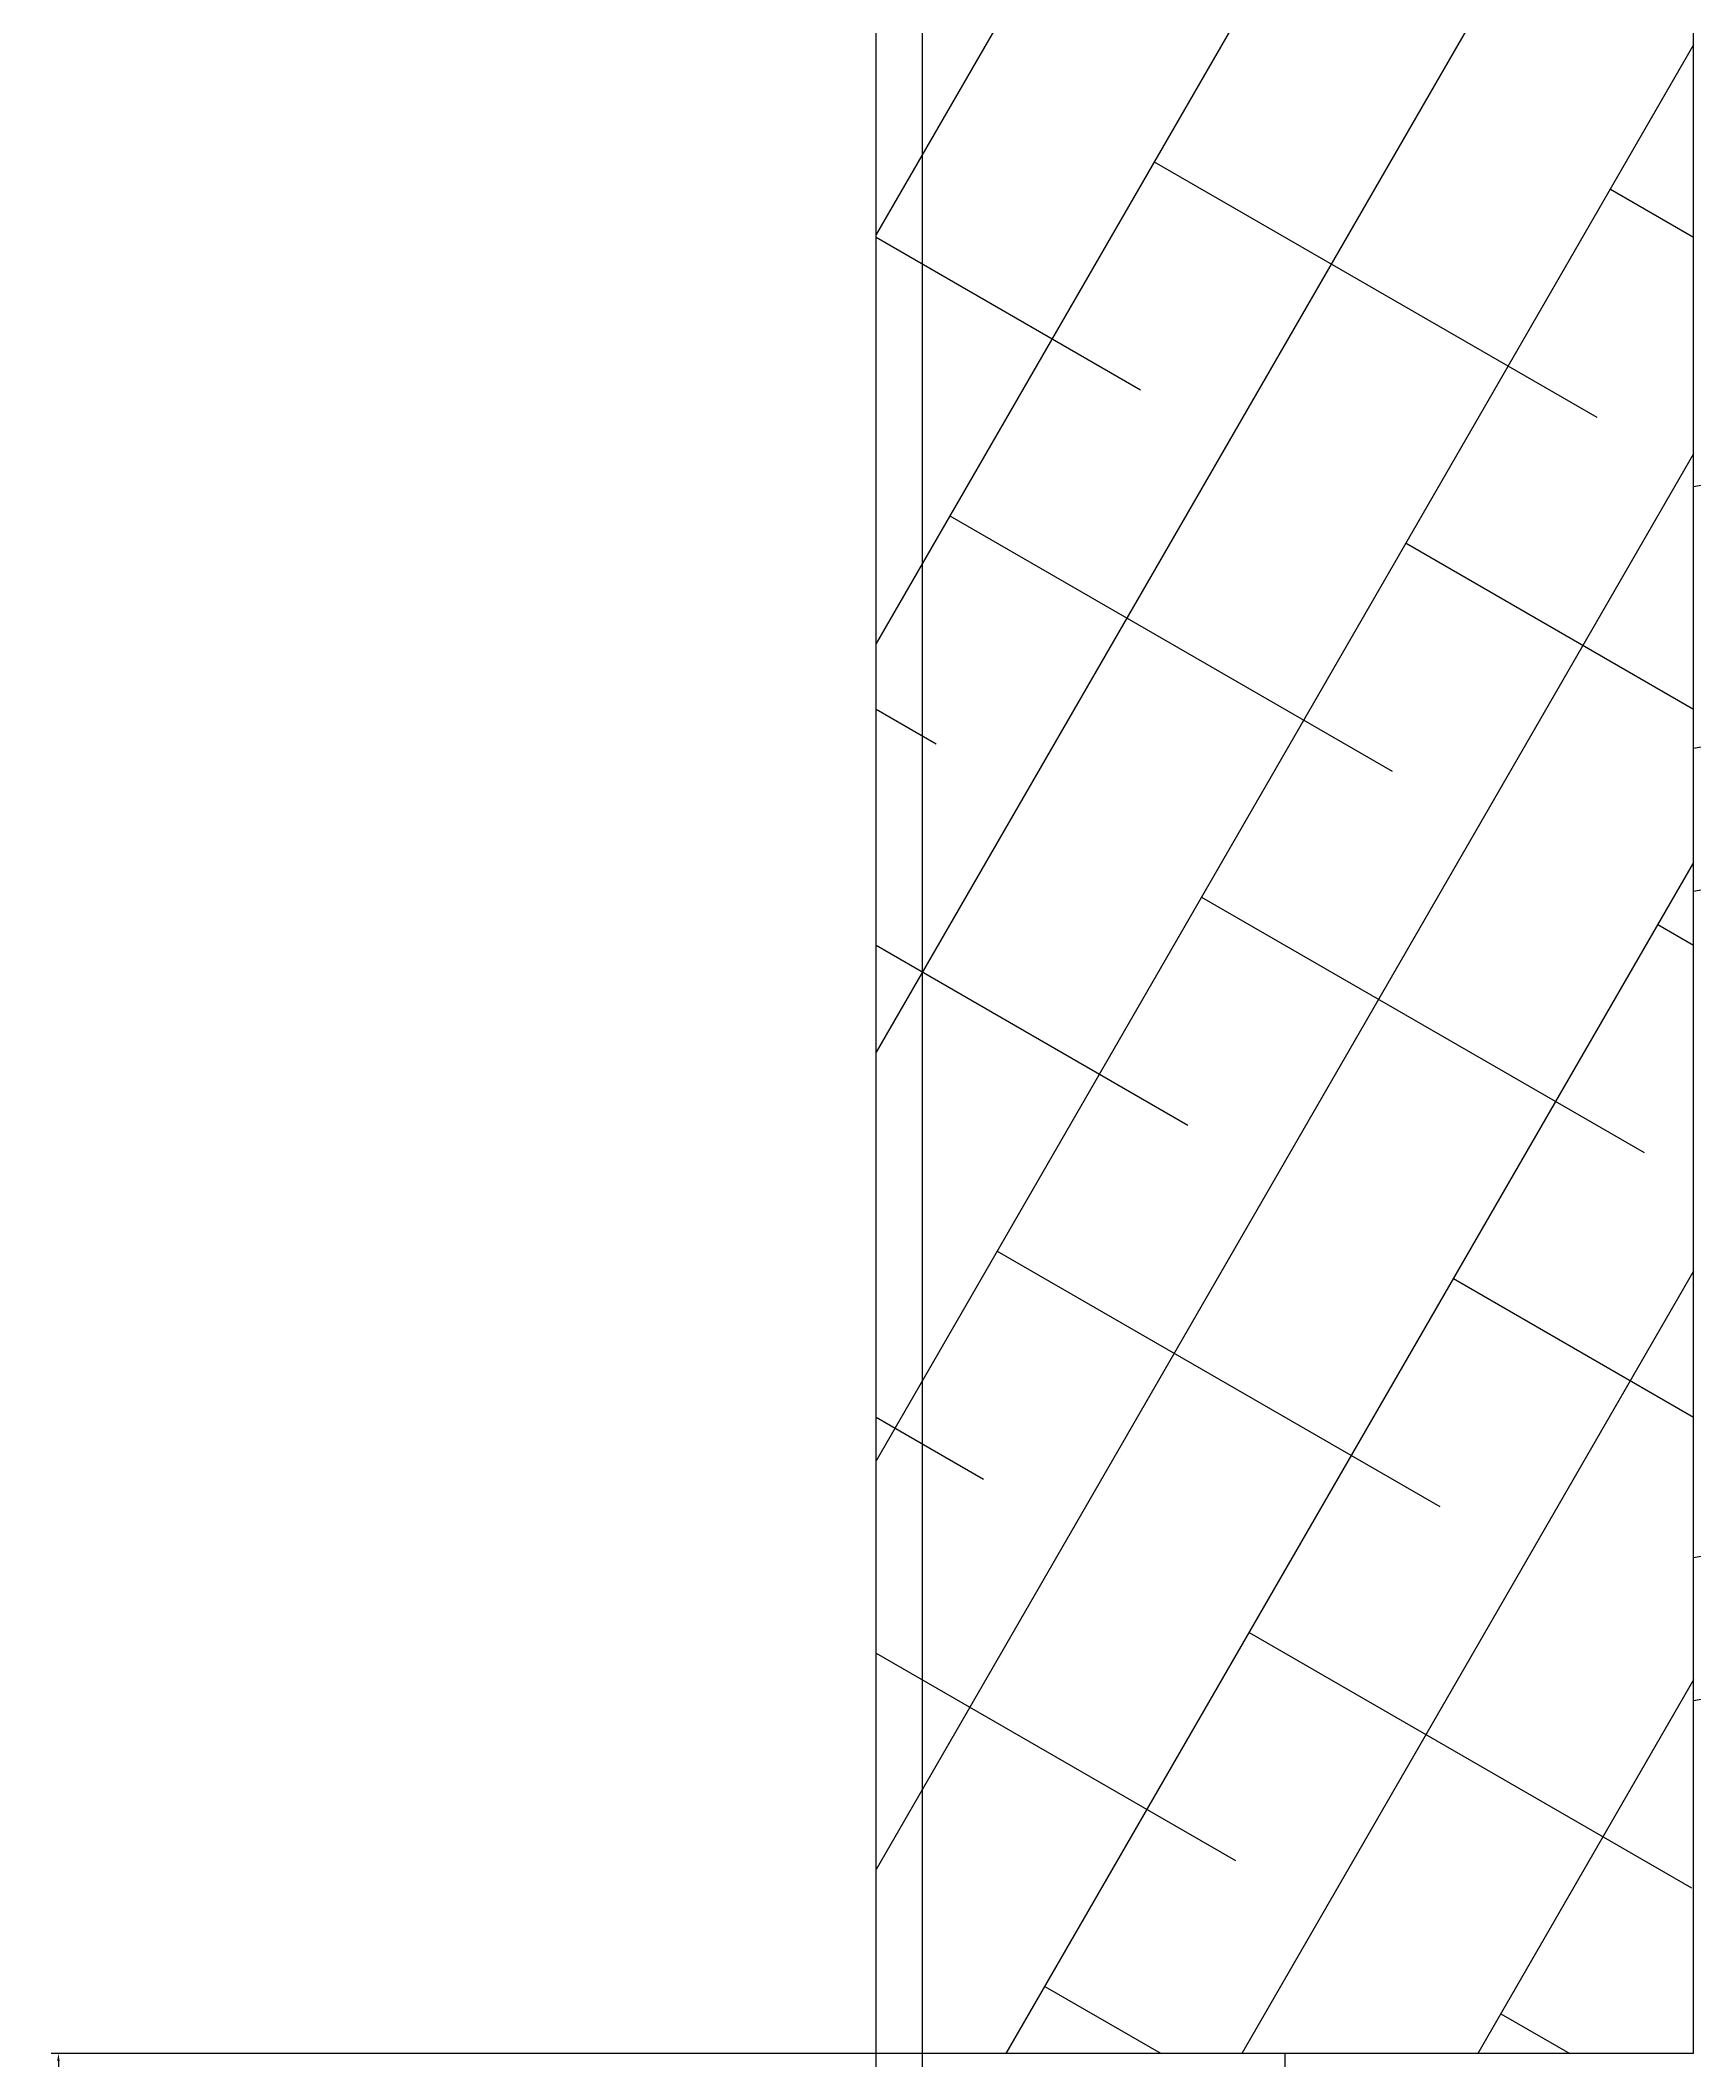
# Model space of a CAD drawing. Header units: millimetres. Extents: x 9612 to 23319, y 1863 to 14354.
# Drawn here: x 11710.51 to 11750.96, y 8824.02 to 8873.42 of the extents above; entities that cross this region are included whole.
import ezdxf

# ---------------------------------------------------------------- set-up
doc = ezdxf.new("R2010")
doc.units = ezdxf.units.MM
doc.header["$MEASUREMENT"] = 0
doc.styles.get("Standard").update_dxf_attribs({"font": 'arial.ttf'})
doc.dimstyles.get("Standard").update_dxf_attribs({"dimtxt": 0.18, "dimasz": 0.18, "dimexe": 0.18, "dimexo": 0.0625, "dimgap": 0.09, "dimtad": 0, "dimtih": 1, "dimtoh": 1, "dimdec": 4, "dimzin": 0, "dimdsep": 46, "dimtxsty": 'Standard', "dimcen": 0.09, "dimadec": 0, "dimazin": 0, "dimtfac": 1, "dimtdec": 4, "dimtofl": 0, "dimtmove": 0, "dimatfit": 3, "dimfxl": 1, "dimtolj": 1, "dimtzin": 0, "dimarcsym": 0})

# ---------------------------------------------------------------- blocks, each defined once
blk = doc.blocks.new('*D86')
at = {"color": 0, "lineweight": -2, "transparency": 16777216}
for p, q in [((11740.897, 8824.168), (11710.771, 8824.168)), ((11710.951, 8823.988), (11710.951, 8789.35)), ((11710.951, 8754.348), (11710.951, 8788.986)), ((11740.897, 8754.168), (11710.771, 8754.168))]:
    blk.add_line(p, q, dxfattribs=at)
at = {"color": 0, "transparency": 16777216}
for points in [[(11710.921, 8823.988), (11710.981, 8823.988), (11710.951, 8824.168)], [(11710.921, 8754.348), (11710.981, 8754.348), (11710.951, 8754.168)]]:
    blk.add_solid(points, dxfattribs=at)
at = {"layer": 'Defpoints', "color": 0, "transparency": 16777216}
for p in [(11740.959, 8824.168), (11710.951, 8754.168), (11740.959, 8754.168)]:
    blk.add_point(p, dxfattribs=at)
at = {"color": 0, "transparency": 16777216, "insert": (11710.951, 8789.168), "char_height": 0.18, "attachment_point": 5}
blk.add_mtext('\\A1;70.0000', dxfattribs=at)
blk = doc.blocks.new('ijkkkkkkkkk')
for p, q in [((1256.74454, 606.78155), (1256.74454, 1186.01506)), ((1255.61422, 872.91424), (1255.61422, 972.91424))]:
    blk.add_line(p, q)
at = {"linetype": 'Continuous'}
for p, q in [((1255.61422, 701.63463), (1255.61422, 1131.46429)), ((1275.61422, 872.91424), (1275.61121, 973.27333)), ((1275.61422, 952.05687), (1255.61422, 917.41585)), ((1275.61422, 942.05687), (1255.61422, 907.41585)), ((1275.61422, 932.05687), (1255.61422, 897.41585)), ((1275.61422, 922.05687), (1255.61422, 887.41585)), ((1262.41717, 919.19891), (1273.24249, 912.94891)), ((1275.61422, 911.25234), (1320.61422, 919.18706)), ((1273.57742, 918.52903), (1275.61422, 917.35309)), ((1255.61422, 917.35309), (1262.08223, 913.61878)), ((1275.61422, 904.85226), (1320.61422, 912.78697)), ((1275.61422, 912.05687), (1255.61422, 877.41585)), ((1257.41717, 910.53865), (1268.24249, 904.28865)), ((1268.57742, 909.86878), (1275.61422, 905.80608)), ((1275.61422, 901.35193), (1320.61422, 909.28665)), ((1255.61422, 905.80608), (1257.08223, 904.95853)), ((1275.61422, 902.05687), (1258.78872, 872.91424)), ((1263.57742, 901.20853), (1274.40274, 894.95853)), ((1274.73768, 900.53865), (1275.61422, 900.03258)), ((1255.61422, 900.03258), (1263.24249, 895.6284)), ((1275.61422, 885.05144), (1320.61422, 892.98615)), ((1258.57742, 892.54827), (1269.40274, 886.29827)), ((1275.61422, 892.05687), (1264.56222, 872.91424)), ((1269.73768, 891.8784), (1275.61422, 888.48557)), ((1275.61422, 881.55111), (1320.61422, 889.48583)), ((1255.61422, 888.48557), (1258.24249, 886.96814)), ((1264.73768, 883.21814), (1275.56299, 876.96814)), ((1255.61422, 882.71207), (1264.40274, 877.63802)), ((1275.61422, 882.05687), (1270.33572, 872.91424)), ((1259.73768, 874.55789), (1262.58456, 872.91424)), ((1270.89793, 873.88802), (1272.58456, 872.91424)), ((1275.61422, 872.91424), (1255.61422, 872.91424)), ((1265.61422, 872.91424), (1265.61422, 802.91424))]:
    blk.add_line(p, q, dxfattribs=at)
dim = blk.add_linear_dim(base=(1235.60625, 802.91424), p1=(1265.61422, 872.91424), p2=(1265.61422, 802.91424), angle=270, dimstyle='Standard')
dim.commit()
dim.dimension.update_dxf_attribs({"geometry": '*D86', "text_midpoint": (1235.60625, 837.91424), "insert": (-10475.34511, -7951.25402)})

msp = doc.modelspace()

# ---------------------------------------------------------------- block references
msp.add_blockref('ijkkkkkkkkk', (10475.34511, 7951.25402))

doc.saveas('drawing.dxf')
